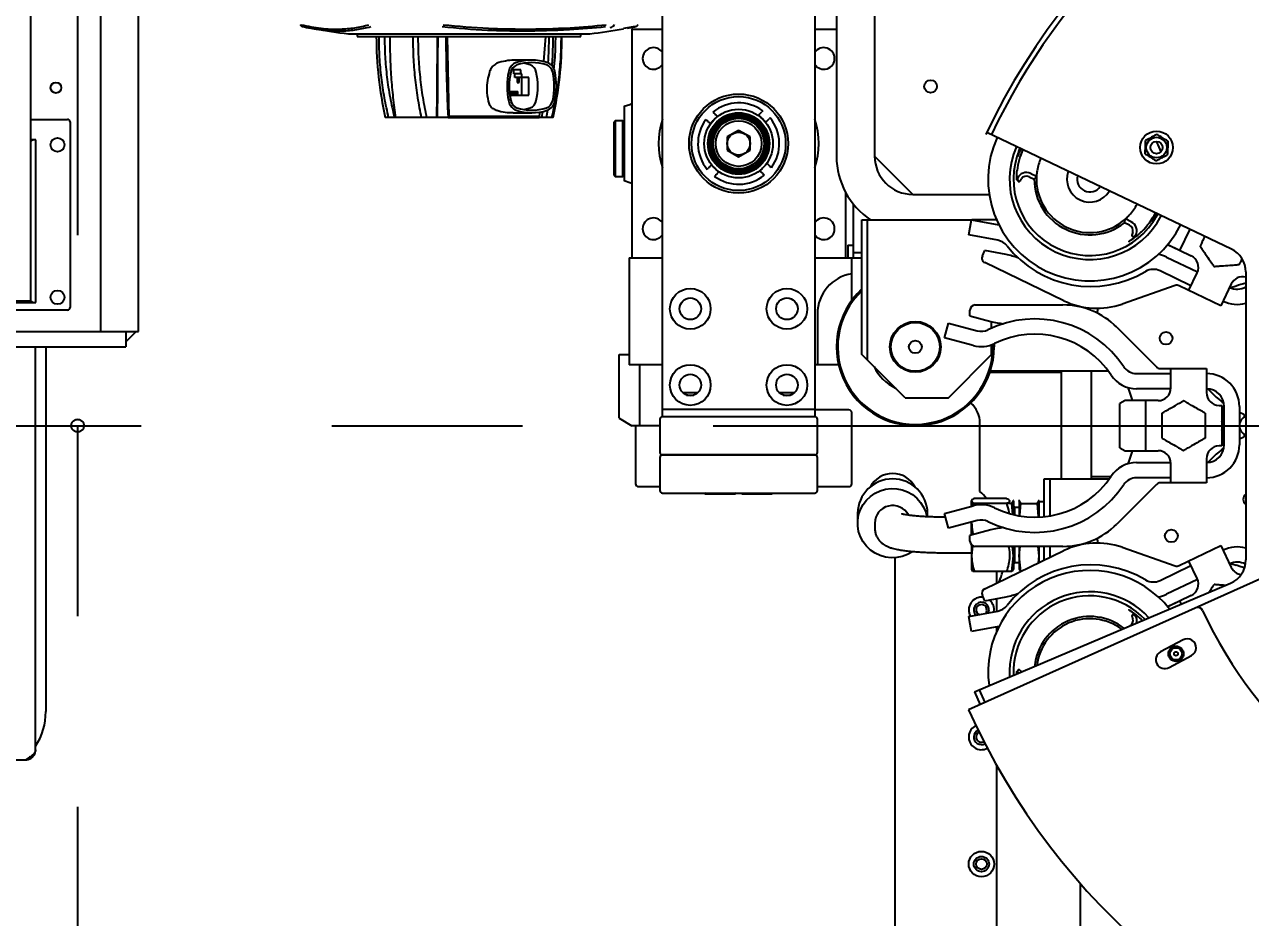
# Model space of a CAD drawing. Header units: inches. Extents: x -347369 to -260369, y 119522 to 149869.
# Drawn here: x -325404.5 to -324922.3, y 138806.1 to 139157.5 of the extents above; entities that cross this region are included whole.
import ezdxf

# ---------------------------------------------------------------- set-up
doc = ezdxf.new("R2010")
doc.units = ezdxf.units.IN
doc.header["$LTSCALE"] = 300
doc.linetypes.add('CENTRO', pattern=[2, 1.25, -0.25, 0.25, -0.25])
for name, color, linetype in [('ASSI', 254, 'CENTRO'), ('MACCHINA', 40, 'Continuous'), ('QUOTE', 7, 'Continuous')]:
    doc.layers.add(name, color=color, linetype=linetype)
doc.styles.get("Standard").update_dxf_attribs({"font": 'romans.shx'})
doc.dimstyles.new('sc1a100_pollici', dxfattribs={"dimscale": 100, "dimtxt": 3, "dimasz": 3, "dimexe": 0, "dimexo": 0, "dimgap": 1, "dimtad": 1, "dimzin": 12, "dimdsep": 46, "dimtxsty": 'Standard', "dimblk": 'CLOSEDBLANK', "dimcen": 1, "dimclrd": 253, "dimclre": 253, "dimclrt": 2, "dimadec": 0, "dimazin": 3, "dimtfac": 1, "dimtmove": 0, "dimatfit": 1, "dimldrblk": 'CLOSEDBLANK', "dimfxl": 1, "dimtolj": 1, "dimtzin": 0, "dimarcsym": 0})

# ---------------------------------------------------------------- blocks, each defined once
blk = doc.blocks.new('_ClosedBlank')
at = {"color": 0, "linetype": 'ByBlock', "lineweight": -2}
for p, q in [((-1, 0.1667), (0, 0)), ((-1, 0.1667), (-1, -0.1667)), ((0, 0), (-1, -0.1667))]:
    blk.add_line(p, q, dxfattribs=at)
blk = doc.blocks.new('*D16')
at = {"layer": 'Defpoints', "color": 0, "transparency": 16777216}
for p in [(-307383.62, 144199.66), (-325383.62, 140999.66), (-307383.62, 139125.63)]:
    blk.add_point(p, dxfattribs=at)
at = {"layer": 'QUOTE', "color": 253, "lineweight": -2, "transparency": 16777216}
for p, q in [((-325383.62, 140999.66), (-325383.62, 144199.66)), ((-325083.62, 144199.66), (-307683.62, 144199.66)), ((-307383.62, 139125.63), (-307383.62, 144199.66))]:
    blk.add_line(p, q, dxfattribs=at)
at = {"layer": 'QUOTE', "color": 253, "lineweight": -2, "transparency": 16777216, "xscale": 300, "yscale": 300, "zscale": 300, "rotation": 180}
blk.add_blockref('_ClosedBlank', (-325383.62, 144199.66), dxfattribs=at)
at = {"layer": 'QUOTE', "color": 253, "lineweight": -2, "transparency": 16777216, "xscale": 300, "yscale": 300, "zscale": 300}
blk.add_blockref('_ClosedBlank', (-307383.62, 144199.66), dxfattribs=at)
at = {"layer": 'QUOTE', "color": 2, "transparency": 16777216, "char_height": 300, "attachment_point": 5}
for s, insert in [('\\A1;18000', (-316383.62, 144449.66)), ('\\A1;[59\'-0 11/16"]', (-316383.62, 143871.08))]:
    blk.add_mtext(s, dxfattribs=dict(at, insert=insert))
blk = doc.blocks.new('A$C27be3406')
at = {"layer": 'ASSI'}
blk.add_line((0, 2250), (0, -3750), dxfattribs=at)
blk.add_circle((0, 0), 2.5, dxfattribs=at)
at = {"layer": 'MACCHINA'}
for p, q in [((-18.42, 48.5), (-18.42, 512.95)), ((313.5, 406), (313.5, 106)), ((9, 286), (9, 37)), ((24, 37), (24, 286)), ((298.5, 194), (298.5, 106)), ((290, 191), (290, 3.5)), ((230, 3.5), (230, 168)), ((88.44, 157.14), (88.69, 157.02)), ((91, 156.53), (91.77, 156.37)), ((209.51, 156.62), (210.09, 156.83)), ((219.31, 157.02), (214.67, 156.22)), ((216.23, 156.37), (217, 156.53)), ((218, 156), (218, 66)), ((218, 156), (230, 156)), ((290, 156), (298.5, 156)), ((106.5, 154.2), (201.5, 154.2)), ((110, 154.2), (110, 153.2)), ((110, 153.2), (198, 153.2)), ((145.3, 153.2), (146, 121.2)), ((183.99, 153.2), (183.25, 143.31)), ((198, 153.2), (198, 154.2)), ((174.28, 140), (170.69, 140)), ((171.59, 138.5), (171.59, 140)), ((178.62, 143.85), (172.26, 143.85)), ((174.28, 138.5), (174.28, 140)), ((174.7, 138.5), (171.59, 138.5)), ((172.01, 137), (172.01, 138.5)), ((177.44, 137), (172.01, 137)), ((172.86, 137), (172.86, 135)), ((173.39, 137), (173.39, 135)), ((173.65, 135), (173.65, 137)), ((174.7, 137), (174.7, 138.5)), ((174.75, 130), (174.75, 137)), ((177.44, 130), (177.44, 137)), ((169.85, 131.5), (173.18, 131.5)), ((170.23, 131.5), (170.23, 130)), ((170.65, 130), (170.65, 131.5)), ((171.08, 131.5), (171.08, 130)), ((171.5, 130), (171.5, 131.5)), ((171.92, 131.5), (171.92, 130)), ((172.34, 130), (172.34, 131.5)), ((172.76, 131.5), (172.76, 130)), ((172.86, 135), (173.65, 135)), ((173.18, 130), (173.18, 131.5)), ((170.01, 130), (177.44, 130)), ((215, 125.7), (215, 96.3)), ((124.97, 121.2), (121, 121.2)), ((145.75, 121.2), (125.03, 121.2)), ((145.75, 121.2), (146, 121.2)), ((146.02, 121.7), (146, 121.2)), ((146, 121.2), (181.58, 121.2)), ((181.6, 121.7), (146.02, 121.7)), ((171.29, 123.15), (178.62, 123.15)), ((181.74, 123.4), (181.58, 121.2)), ((181.58, 121.2), (181.6, 121.7)), ((181.58, 121.2), (181.58, 121.7)), ((182.44, 121.2), (181.58, 121.2)), ((182.88, 123.61), (182.44, 121.2)), ((187, 121.2), (182.44, 121.2)), ((184.47, 121.2), (184.9, 124.22)), ((249.87, 123.38), (250.23, 123.03)), ((269.48, 123.89), (269.13, 123.52)), ((272.38, 121.13), (272.03, 120.77)), ((-18.42, 120.5), (-3.92, 120.5)), ((-2.92, 119.5), (-2.92, 46.5)), ((211.5, 120), (211, 119.5)), ((211, 98.5), (211, 119.5)), ((214.5, 120), (211.5, 120)), ((211.5, 120), (211.5, 98)), ((215, 119.5), (214.5, 120)), ((214.5, 98), (214.5, 120)), ((247.11, 120.48), (247.48, 120.13)), ((260, 116.2), (255.5, 113.6)), ((264.5, 113.6), (260, 116.2)), ((-16.42, 112.5), (-18.42, 112.5)), ((-16.42, 48.5), (-16.42, 112.5)), ((255.5, 113.6), (255.5, 108.4)), ((264.5, 108.4), (264.5, 113.6)), ((453.81, 69.49), (357.61, 115.38)), ((255.5, 108.4), (260, 105.8)), ((260, 105.8), (264.5, 108.4)), ((370.51, 108.68), (370.71, 109.13)), ((272.89, 101.52), (272.52, 101.87)), ((313.5, 106), (328.5, 91)), ((211, 98.5), (211.5, 98)), ((211.5, 98), (214.5, 98)), ((214.5, 98), (215, 98.5)), ((247.62, 100.87), (247.97, 101.23)), ((250.52, 98.11), (250.87, 98.48)), ((270.13, 98.62), (269.77, 98.97)), ((369.66, 97.35), (369.43, 96.68)), ((369.66, 97.35), (369.66, 97.35)), ((371.07, 96.84), (371.25, 97.14)), ((374.24, 97.92), (376.27, 96.94)), ((374.89, 99.27), (377.17, 98.17)), ((302, 91.94), (302, 66)), ((305, 87.35), (305, 66)), ((328.5, 91), (358.58, 91)), ((424.84, 83.31), (424.51, 82.67)), ((308.5, 28), (308.5, 81)), ((308.5, 81), (351.6, 81)), ((310.5, 81), (310.5, 26)), ((350.49, 75.13), (351.05, 78.07)), ((351.05, 78.08), (351.6, 81.02)), ((351.05, 78.08), (351.05, 78.07)), ((351.6, 81.02), (362.41, 78.98)), ((361.46, 81), (351.71, 81)), ((413.77, 78.88), (411.74, 79.85)), ((414.42, 80.23), (412.14, 81.33)), ((437.48, 77.28), (433.44, 68.87)), ((361.98, 72.95), (350.49, 75.13)), ((415.02, 76.06), (414.91, 75.73)), ((416.18, 74.94), (416.18, 74.94)), ((303, 71), (303, 66)), ((303, 71), (305, 71)), ((308.5, 68), (305, 68)), ((355.87, 66.83), (356.86, 68.88)), ((365.18, 67.31), (356.86, 68.88)), ((433.44, 68.87), (428.69, 71.16)), ((428.79, 71.28), (438.01, 66.84)), ((217, 66), (217, 24)), ((217, 66), (230, 66)), ((290, 66), (308.5, 66)), ((304.5, 49.33), (304.5, 66)), ((387.95, 49.16), (356.8, 64.16)), ((428.35, 66.33), (440.48, 60.48)), ((437.89, 55.07), (425.75, 60.92)), ((437.02, 53.27), (440.34, 60.16)), ((459.5, 60.47), (459.5, -52.81)), ((431.74, 55.17), (410.88, 47.87)), ((449.64, 47.2), (433.26, 55.08)), ((453.76, 55.76), (449.64, 47.2)), ((455.72, 54.94), (453.58, 54.2)), ((-18.42, 48.95), (-147.42, 48.95)), ((-29.42, 48.5), (-16.42, 48.5)), ((-3.92, 45.5), (-161.92, 45.5)), ((291, 44), (291, 24)), ((351, 43.22), (351, 45.5)), ((353, 47.5), (387.57, 47.5)), ((391.5, 47.24), (391.5, 47.72)), ((393.5, 47.13), (393.5, 46.91)), ((341.78, 37.46), (342.55, 40.36)), ((342.55, 40.36), (353.85, 37.33)), ((351, 43.22), (359.19, 41.02)), ((359.5, 38.41), (359.5, 40.94)), ((359.5, 38.81), (359.59, 38.45)), ((408.79, 38.71), (424.41, 23.09)), ((-366, 37), (24, 37)), ((19, 37), (19, 31)), ((19, 33), (23, 37)), ((341, 34.56), (341.78, 37.45)), ((352.3, 31.53), (341, 34.56)), ((341.78, 37.46), (341.78, 37.45)), ((-361, 31), (19, 31)), ((-16.5, -127.5), (-16.5, 31)), ((-12.5, 31), (-12.5, -112.5)), ((359.5, 28), (359.5, 31.84)), ((360, 31), (359.98, 32.02)), ((360.48, 32.24), (360.5, 31)), ((213, 28), (217, 28)), ((213, 2.89), (213, 28)), ((325.5, 11), (308.5, 28)), ((342.5, 11), (359.5, 28)), ((230, 24), (217, 24)), ((221, 24), (221, 0)), ((299.3, 24), (290, 24)), ((358.84, 21), (386.85, 21)), ((405.37, 21.5), (359.01, 21.5)), ((370, 21), (370, 21.5)), ((375, 21), (375, 21.5)), ((386.85, 21.5), (386.85, -21)), ((398.85, -21), (398.85, 21.5)), ((416.52, 20.5), (430, 20.5)), ((425.83, 22.5), (444, 22.5)), ((430, 14.85), (430, 22.5)), ((444, 22.5), (444, 13)), ((429.99, 14.5), (416.52, 14.5)), ((444.52, 14.48), (446.12, 12.88)), ((237.99, 13), (244.01, 13)), ((239, 13), (239, 12.25)), ((239.86, 12), (239, 12.31)), ((239.56, 12), (242.44, 12)), ((275.99, 13), (282.01, 13)), ((277.56, 12), (280.44, 12)), ((280.14, 12), (281.14, 12.36)), ((325.5, 11), (342.5, 11)), ((412, 9.85), (410, 8.7)), ((425, 9.85), (412, 9.85)), ((414.73, 10), (420, 10)), ((420, 10), (420, -10)), ((230, 6.5), (290, 6.5)), ((304.5, -22.9), (304.5, 5.1)), ((410, -8.7), (410, 8.7)), ((449, 8), (450, 8)), ((450, 8), (450, -8)), ((451, -7.5), (451, 7.5)), ((457, 7.5), (457, -7.5)), ((458.7, 4.38), (457, 5.15)), ((213, 2.89), (218, 0)), ((229, 0), (218, 0)), ((219.5, 0), (219.5, -22.9)), ((229, 2.5), (229, -10.5)), ((290, 3.5), (230, 3.5)), ((236.15, 3.4), (236.15, 3.3)), ((283.85, 3.3), (283.85, 3.4)), ((291, -10.5), (291, 2.5)), ((354.93, -25.91), (354.93, 1)), ((451, 3.87), (450, 4)), ((459, 3.92), (459, 3.74)), ((450, -4), (451, -3.87)), ((457, -5.15), (458.7, -4.38)), ((459, -3.74), (459, -3.92)), ((410, -8.7), (412, -9.85)), ((450, -8), (449, -8)), ((229, -12.5), (229, -25.5)), ((236.15, -11.3), (236.15, -11.4)), ((236.15, -11.6), (236.15, -11.7)), ((283.85, -11.4), (283.85, -11.3)), ((283.85, -11.7), (283.85, -11.6)), ((291, -25.5), (291, -12.5)), ((412, -9.85), (425, -9.85)), ((420, -10), (414.73, -10)), ((444, -13), (444, -22.5)), ((446.12, -12.88), (444.52, -14.48)), ((416.52, -14.5), (429.99, -14.5)), ((430, -22.5), (430, -14.85)), ((380, -21), (380, -35.83)), ((405.74, -21), (380, -21)), ((382.35, -21), (382.35, -35.52)), ((398.85, -20), (406.43, -20)), ((424.41, -23.09), (408.79, -38.71)), ((430, -20.5), (416.52, -20.5)), ((444, -22.5), (425.83, -22.5)), ((236.15, -26.3), (236.15, -26.4)), ((246.95, -26.5), (246.75, -26.7)), ((246.75, -26.7), (246.75, -27)), ((258.75, -27), (246.75, -27)), ((258.75, -26.7), (258.55, -26.5)), ((258.75, -27), (258.75, -26.7)), ((261.45, -26.5), (261.25, -26.7)), ((261.25, -26.7), (261.25, -27)), ((273.25, -27), (261.25, -27)), ((273.25, -26.7), (273.05, -26.5)), ((273.25, -27), (273.25, -26.7)), ((283.85, -26.4), (283.85, -26.3)), ((365.36, -28.6), (352.77, -28.6)), ((341, -34.56), (352.3, -31.53)), ((351.59, -29.38), (351.56, -29.5)), ((351.66, -29.38), (351.56, -29.62)), ((351.56, -31.73), (351.56, -29.62)), ((351.56, -29.62), (352.12, -30.63)), ((352.12, -30.63), (352.05, -31.6)), ((367.5, -30.63), (352.12, -30.63)), ((352.77, -30.63), (352.55, -31.51)), ((367.5, -30.63), (368.06, -29.62)), ((367.83, -34.89), (367.5, -30.63)), ((368.06, -29.62), (367.96, -29.39)), ((368.06, -29.5), (368.03, -29.38)), ((368.06, -29.62), (368.06, -35)), ((368.45, -32.2), (368.06, -31.52)), ((370.38, -32.2), (368.45, -32.2)), ((368.45, -32.2), (368.45, -35.09)), ((370.41, -29.38), (370.38, -29.5)), ((370.38, -29.62), (370.48, -29.38)), ((370.94, -30.63), (370.38, -29.62)), ((370.38, -29.62), (370.38, -35.48)), ((370.57, -35.33), (370.94, -30.63)), ((370.94, -30.63), (377.46, -30.63)), ((378.02, -29.62), (377.46, -30.63)), ((377.46, -30.63), (377.86, -35.8)), ((377.92, -29.39), (378.02, -29.62)), ((378.02, -29.5), (377.99, -29.38)), ((378.02, -29.62), (378.02, -35.97)), ((380, -30), (378.02, -30)), ((306.81, -34.58), (306.81, -38.37)), ((313.56, -38.37), (313.56, -40.39)), ((334.31, -35.86), (334.31, -34.58)), ((341.39, -36), (340.56, -36)), ((342.55, -40.36), (341, -34.56)), ((353.85, -37.33), (342.55, -40.36)), ((351.56, -43.06), (351.56, -37.83)), ((351.56, -37.83), (351.96, -42.96)), ((359.19, -41.02), (351, -43.22)), ((351, -45.5), (351, -43.22)), ((494.5, -47.16), (350.47, -111.86)), ((351.56, -46.89), (351.56, -56.5)), ((351.93, -47.14), (351.56, -51.22)), ((387.57, -47.5), (353, -47.5)), ((368.06, -51.22), (367.73, -47.5)), ((368.06, -47.5), (368.06, -56.5)), ((368.45, -47.5), (368.45, -53.8)), ((370.38, -51.22), (370.72, -47.5)), ((370.38, -47.5), (370.38, -56.5)), ((377.68, -47.5), (378.02, -51.22)), ((378.02, -47.5), (378.02, -53.94)), ((380, -47.5), (380, -52.98)), ((382.35, -47.5), (382.35, -51.85)), ((410.88, -47.87), (431.74, -55.17)), ((433.26, -55.08), (449.64, -47.2)), ((449.64, -47.2), (453.76, -55.76)), ((321.5, -51.97), (321.5, -1001.02)), ((340.56, -50), (351.56, -50)), ((351.56, -51.22), (352.12, -57.4)), ((356.8, -64.16), (387.95, -49.16)), ((367.5, -57.4), (368.06, -51.22)), ((370.94, -57.4), (370.38, -51.22)), ((378.02, -51.22), (377.76, -54.06)), ((351.56, -56.5), (351.59, -56.62)), ((352.12, -57.4), (351.69, -56.61)), ((367.5, -57.4), (352.12, -57.4)), ((361.5, -61.89), (361.5, -57.4)), ((368.06, -56.38), (367.5, -57.4)), ((368.03, -56.62), (368.06, -56.5)), ((368.06, -54.47), (368.45, -53.8)), ((368.45, -53.8), (370.38, -53.8)), ((370.38, -56.38), (370.94, -57.4)), ((370.38, -56.5), (370.41, -56.62)), ((425.75, -60.92), (437.89, -55.07)), ((440.34, -60.16), (437.02, -53.27)), ((453.58, -54.2), (455.72, -54.94)), ((352.8, -104.72), (453.41, -62.01)), ((440.48, -60.48), (428.35, -66.33)), ((356.86, -68.88), (355.87, -66.83)), ((356.86, -68.88), (365.18, -67.31)), ((438.01, -66.84), (428.79, -71.28)), ((361.5, -73.04), (361.5, -68.01)), ((428.69, -71.16), (433.44, -68.87)), ((433.44, -68.87), (434.08, -70.22)), ((350.49, -75.13), (361.98, -72.95)), ((351.05, -78.07), (350.49, -75.13)), ((360.44, -73.24), (360.5, -72.5)), ((414.91, -75.73), (415.02, -76.06)), ((416.18, -74.94), (416.18, -74.94)), ((418.61, -76.43), (418.86, -76.68)), ((351.05, -78.07), (351.05, -78.08)), ((351.6, -81.02), (351.05, -78.08)), ((362.41, -78.98), (351.6, -81.02)), ((361.5, -80.91), (361.5, -79.15)), ((434.79, -84.31), (425.97, -89.03)), ((429.28, -95.2), (438.1, -90.47)), ((369.66, -97.35), (369.66, -97.35)), ((371.13, -96.94), (371.07, -96.84)), ((352.8, -104.72), (355.03, -109.81)), ((354.65, -103.93), (356.85, -108.99)), ((-37, -131.5), (-20.5, -131.5)), ((361.5, -1002.83), (361.5, -133.73)), ((394.5, -1069.5), (394.5, -180.29))]:
    blk.add_line(p, q, dxfattribs=at)
at = {"layer": 'MACCHINA', "flags": 128}
for points in [[(144.88, 153.2), (144.89, 149.17), (144.93, 145.14), (145, 141.12), (145.09, 137.1), (145.22, 133.1), (145.37, 129.12), (145.55, 125.15), (145.75, 121.2)], [(178.02, 141.94), (176.58, 142.34), (175.4, 142.58)], [(215, 125.7), (217.23, 126.43), (218, 126.72)], [(175.4, 124.42), (176.58, 124.66), (178.02, 125.06)], [(424.21, 111.82), (424.9, 110.54), (426.12, 107.78)], [(218, 95.28), (217.23, 95.57), (215, 96.3)], [(401.31, 46.19), (401.1, 45.28), (400.9, 44.38)], [(413.08, 15), (413.62, 13.6), (414.73, 10)], [(414.73, -10), (413.62, -13.6), (413.08, -15)], [(328.49, -49.5), (328.37, -49.59), (326.46, -50.68), (324.39, -51.46), (322.22, -51.9), (320.01, -51.99), (317.81, -51.72), (315.69, -51.11), (313.69, -50.17), (311.87, -48.93), (310.27, -47.41), (308.94, -45.65), (307.91, -43.71), (307.21, -41.63), (306.86, -39.46), (306.86, -37.27), (307.21, -35.1), (307.91, -33.02), (308.94, -31.08), (310.27, -29.33), (311.87, -27.81), (313.69, -26.56), (315.69, -25.62), (317.81, -25.01), (320.01, -24.75), (322.22, -24.83), (324.39, -25.27), (326.46, -26.05), (328.37, -27.15), (330.09, -28.53), (331.55, -30.18), (332.74, -32.03), (333.6, -34.05), (334.07, -35.84)], [(400.9, -44.38), (401.1, -45.28), (401.31, -46.19)], [(459, -55.94), (457.54, -55.53), (455.72, -54.94)], [(358.27, -73.65), (358.32, -73.53), (358.5, -72.5)], [(355.5, -124.6), (356.3, -124.44), (356.47, -124.36)]]:
    blk.add_lwpolyline(points, dxfattribs=at)
at = {"layer": 'MACCHINA'}
for centre, radius in [((-8.5, 133), 2.1), ((335.5, 133.5), 2.5), ((260, 111), 19.5), ((260, 111), 18.5), ((260, 111), 13.5), ((260, 111), 12.1), ((260, 111), 12), ((260, 111), 11.5), ((260, 111), 11), ((260, 111), 10.65), ((260, 111), 10), ((260, 111), 9), ((424.38, 109.43), 6.45), ((-7.92, 110.5), 2.75), ((260, 111), 4.5), ((424.38, 109.43), 4.04), ((424.38, 109.43), 2.4), ((-7.92, 50.5), 2.75), ((241, 46), 8), ((279, 46), 8), ((241, 46), 4.25), ((279, 46), 4.25), ((329.5, 31), 10), ((329.5, 31), 9.6), ((428.14, 34.39), 2.5), ((329.5, 31), 2.5), ((241, 16), 8), ((241, 16), 4.25), ((279, 16), 8), ((279, 16), 4.25), ((430.19, -43.37), 2.5), ((432.03, -89.75), 3), ((432.03, -89.75), 2.39), ((432.03, -89.75), 0.758), ((355.5, -172.5), 5), ((355.5, -172.5), 3), ((355.5, -172.5), 2.1)]:
    blk.add_circle(centre, radius, dxfattribs=at)
for centre, radius, start, end in [((599.5, 0), 268, 46.641, 154.6986), ((599.5, 0), 266, 114.5258, 154.5), ((154, 531.22), 380, 260.8089, 262.8192), ((154, 531.22), 380, 277.1808, 279.1907), ((265.54, 153.2), 148.04, 180, 192.4838), ((13.8, 153.2), 171.66, 356.5046, 0.0005), ((42.46, 153.2), 148.04, 347.5162, 0), ((226.5, 144.5), 4.25, 34.5603, 325.4397), ((293.5, 144.5), 4.25, 214.5603, 145.3488), ((174.17, 138.52), 4.68, 110.176, 169.6824), ((174.07, 138.43), 3.74, 110.176, 169.6824), ((178.62, 123.86), 19.99, 72.337, 107.663), ((178.62, 123.57), 19.28, 72.337, 107.663), ((176.73, 138.43), 3.74, 10.3176, 69.824), ((183.18, 138.43), 3.74, 10.3176, 69.824), ((183.08, 138.52), 4.68, 10.3176, 69.824), ((195.93, 133.5), 27.01, 167.4825, 192.5175), ((195.6, 133.5), 25.83, 167.4825, 192.5175), ((155.2, 133.5), 25.83, 347.4825, 12.5175), ((161.65, 133.5), 25.83, 347.4825, 12.5175), ((161.31, 133.5), 27.01, 347.4825, 12.5175), ((174.17, 128.48), 4.68, 190.3176, 249.824), ((174.07, 128.57), 3.74, 190.3176, 249.824), ((176.73, 128.57), 3.74, 290.176, 349.6824), ((183.18, 128.57), 3.74, 290.176, 349.6824), ((183.08, 128.48), 4.68, 290.176, 349.6824), ((260, 111), 16, 53.6624, 129.3008), ((178.62, 143.14), 19.99, 252.337, 287.663), ((178.62, 143.43), 19.28, 252.337, 287.663), ((260, 111), 31.5, 162.2472, 197.7528), ((260, 111), 16, 323.6624, 39.3008), ((260, 111), 31.5, 342.2472, 17.7528), ((-3.92, 119.5), 1, 0, 90), ((260, 111), 16, 143.6624, 219.3008), ((398.13, 96.97), 40, 155.6974, 333.4614), ((398.13, 96.97), 31.59, 156.0164, 332.8885), ((398.13, 96.97), 30.01, 157.029, 331.5424), ((398.13, 96.97), 28.8, 156.163, 173.2419), ((328.5, 106), 30, 180, 236.4427), ((328.5, 106), 15, 180, 270), ((398.13, 96.97), 21, 156.7812, 170.9442), ((260, 111), 16, 233.6624, 309.3008), ((373.2, 95.77), 3.88, 64.2857, 155.8445), ((373.2, 95.77), 2.38, 64.2857, 145.0168), ((398.13, 96.97), 21.87, 180.0951, 308.4763), ((398.13, 96.97), 21, 176.7374, 311.834), ((398.13, 96.97), 9, 159.8291, 329.4507), ((398.13, 96.97), 5, 164.1237, 324.8671), ((398.13, 96.97), 21, 317.6272, 332.2188), ((398.13, 96.97), 29, 314.9091, 332.8485), ((226.5, 77.5), 4.25, 34.5603, 325.44), ((293.5, 77.5), 4.25, 214.5603, 145.4397), ((412.74, 76.73), 2.38, 343.5546, 64.2857), ((412.74, 76.73), 3.88, 332.57, 64.5617), ((360.86, 67.03), 6.02, 38.2397, 79.2857), ((398.58, 96.76), 42, 218.2397, 300.7757), ((449.5, 60.47), 10, 0, 64.5), ((357.67, 65.96), 2, 154.2857, 244.2857), ((359.61, 37.83), 30, 69.6989, 79.2857), ((423.14, 55.52), 12, 64.2857, 80.9575), ((435.84, 62.33), 5, 334.2857, 64.2857), ((307, 44), 16, 98.9893, 180), ((423.14, 55.52), 6, 64.2857, 120.7757), ((458.26, 53.59), 5, 75.6845, 154.2857), ((329.5, 31), 31, 132.6423, 0), ((329.5, 31), 30.5, 133.5134, 0), ((432.4, 53.28), 2, 64.2857, 109.2857), ((456.15, 60.71), 7, 244.2857, 298.6368), ((468.93, 17.19), 40, 103.6369, 109.2857), ((400.97, 76.18), 30, 244.2857, 289.2857), ((456.15, 60.71), 13, 244.2857, 284.955), ((-3.92, 46.5), 1, 270, 0), ((353, 45.5), 2, 90, 180), ((387.57, 17.5), 30, 45, 90), ((376.5, 0), 42, 33.5101, 116.046), ((366.95, 70), 30, 255, 264.5868), ((355.41, 43.15), 6.02, 255, 296.046), ((376.5, 0), 36, 33.5101, 116.046), ((355.41, 43.15), 12.02, 255, 296.046), ((329.5, 31), 18, 205.5288, 244.4712), ((365, 26), 5, 270, 295.8419), ((416.52, 26.5), 12, 213.5101, 270), ((416.52, 26.5), 6, 213.5101, 270), ((425.83, 24.5), 2, 225, 270), ((444, 7.5), 13, 0, 90), ((425, 14.85), 5, 270, 0), ((444, 7.5), 7, 0, 90), ((449, 13), 5, 180, 270), ((474.4, 41.17), 40, 225, 233.9703), ((303.4, 5.1), 1.1, 0, 90), ((344.73, 1.09), 10.2, 359.48, 50.1679), ((230, 2.5), 1, 90, 180), ((290, 2.5), 1, 0, 90), ((446.5, 0), 4, 331.045, 28.955), ((461, 0), 4, 112.0243, 247.9757), ((458.5, 3.92), 0.5, 0, 66.8791), ((458.5, 3.74), 0.5, 303.749, 0), ((458.5, -3.92), 0.5, 293.1209, 0), ((458.5, -3.74), 0.5, 0, 56.251), ((444, -7.5), 13, 270, 0), ((444, -7.5), 7, 270, 0), ((449, -13), 5, 90, 180), ((474.4, -41.17), 40, 126.0297, 135), ((230, -10.5), 1, 180, 270), ((230, -12.5), 1, 90, 180), ((290, -10.5), 1, 270, 0), ((290, -12.5), 1, 0, 90), ((425, -14.85), 5, 0, 90), ((320.56, -28.89), 10.04, 28.2398, 151.7602), ((416.52, -26.5), 12, 90, 146.4899), ((220.6, -22.9), 1.1, 180, 270), ((303.4, -22.9), 1.1, 270, 0), ((320.56, -34.67), 13.75, 0.3911, 179.6089), ((376.5, 0), 42, 243.954, 326.4899), ((376.5, 0), 36, 243.954, 326.4899), ((416.52, -26.5), 6, 90, 146.4899), ((425.83, -24.5), 2, 90, 135), ((230, -25.5), 1, 180, 270), ((290, -25.5), 1, 270, 0), ((333.5, -49), 31.5, 40.3668, 47.1311), ((461, -29), 2.5, 126.8699, 233.1301), ((320.57, -38.42), 7.01, 28.0482, 179.5211), ((355.41, -43.15), 12.02, 63.954, 105), ((355.41, -43.15), 6.02, 63.954, 105), ((366.95, -70), 30, 95.4132, 105), ((387.57, -17.5), 30, 270, 315), ((353, -45.5), 2, 180, 270), ((400.97, -76.18), 30, 70.7143, 115.7143), ((456.15, -60.71), 13, 75.045, 115.7143), ((449.5, -52.81), 10, 293, 0), ((398.13, -96.97), 40, 38.3431, 187.6569), ((333.5, -49), 31.5, 336.7358, 344.5305), ((398.58, -96.76), 42, 59.2243, 141.7603), ((432.4, -53.28), 2, 250.7143, 295.7143), ((456.15, -60.71), 7, 62.6875, 115.7143), ((458.26, -53.59), 5, 205.7143, 263.3491), ((423.14, -55.52), 6, 239.2243, 295.7143), ((435.84, -62.33), 5, 295.7143, 25.7143), ((355.5, -72.5), 5, 81.7556, 209.9589), ((357.67, -65.96), 2, 115.7143, 205.7143), ((359.61, -37.83), 30, 280.7143, 290.3011), ((398.13, -96.97), 31.59, 42.5767, 183.4233), ((398.13, -96.97), 30.01, 43.6543, 182.3457), ((423.14, -55.52), 12, 279.0425, 295.7143), ((355.5, -72.5), 3, 0, 224.0358), ((355.5, -72.5), 2.1, 319.0152, 242.4134), ((355.5, -72.5), 5, 0, 52.0136), ((360.86, -67.03), 6.02, 280.7143, 321.7603), ((440.69, -73.53), 2, 24.8436, 114.1888), ((398.13, -96.97), 21.87, 51.5237, 174.0506), ((398.13, -96.97), 21, 53.2649, 172.7351), ((412.74, -76.73), 2.38, 303.2963, 16.4454), ((412.74, -76.73), 3.88, 345.8773, 27.3195), ((599.5, 0), 173, 204.8436, 255.534), ((436.44, -87.39), 3.5, 298.1888, 118.1888), ((427.63, -92.11), 3.5, 118.1888, 298.1888), ((373.2, -95.77), 3.88, 203.9986, 206.6699), ((-37.5, -112.5), 25, 327.1401, 0), ((599.5, 0), 273, 204.1888, 256.1888), ((355.5, -122.5), 5, 115.8562, 297.4616), ((355.5, -122.5), 3, 115.8807, 297.4371), ((355.5, -122.5), 2.1, 115.7765, 270)]:
    blk.add_arc(centre, radius, start, end, dxfattribs=at)
for start_param, end_param in [(1.317362, 1.38), (4.903185, 4.965823)]:
    blk.add_ellipse((391.98, 84.2), major_axis=(10.65, 22.12), ratio=0.816497, start_param=start_param, end_param=end_param, dxfattribs=at)
for points, knots in [([(87.55, 157.86), (87.59, 157.76), (87.66, 157.58), (87.91, 157.35), (88.23, 157.15), (88.5, 157.07), (88.63, 157.03)], [0, 0, 0, 0, 0.263556, 0.518485, 0.764, 1, 1, 1, 1]), ([(87.97, 157.74), (90.59, 157.21), (95.81, 156.15), (102.8, 155.94), (109.05, 156.44), (112.72, 157.31), (114.55, 157.74)], [0, 0, 0, 0, 0.279994, 0.559987, 0.779994, 1, 1, 1, 1]), ([(88.43, 157.11), (88.98, 156.98), (89.84, 156.76), (90.7, 156.59), (91, 156.53)], [0, 0, 0, 0, 0.647028, 1, 1, 1, 1]), ([(91.05, 156.61), (92.88, 156.25), (97.32, 155.38), (103.56, 155.24), (109.83, 155.73), (113.5, 156.59), (115.34, 157.02)], [0, 0, 0, 0, 0.213652, 0.519444, 0.759722, 1, 1, 1, 1]), ([(143.43, 157.02), (149.35, 156.48), (159.94, 155.52), (170.66, 155.39), (175.38, 155.34)], [0, 0, 0, 0, 0.559988, 1, 1, 1, 1]), ([(143.82, 157.74), (149.74, 157.2), (160.3, 156.23), (170.98, 156.11), (175.69, 156.05)], [0, 0, 0, 0, 0.559988, 1, 1, 1, 1]), ([(175.38, 155.34), (181.39, 155.43), (192.14, 155.58), (202.94, 156.58), (207.69, 157.02)], [0, 0, 0, 0, 0.559987, 1, 1, 1, 1]), ([(175.69, 156.05), (181.69, 156.14), (192.41, 156.3), (203.18, 157.3), (207.92, 157.74)], [0, 0, 0, 0, 0.559987, 1, 1, 1, 1]), ([(210.29, 156.95), (210.26, 156.91), (210.2, 156.86), (210.12, 156.84), (210.09, 156.84)], [0, 0, 0, 0, 0.580492, 1, 1, 1, 1]), ([(210.3, 156.93), (210.53, 157.08), (210.99, 157.39), (211.09, 157.71), (211.14, 157.87)], [0, 0, 0, 0, 0.493105, 1, 1, 1, 1]), ([(217, 156.53), (217.3, 156.59), (218.11, 156.75), (218.92, 156.95), (219.43, 157.08)], [0, 0, 0, 0, 0.374218, 1, 1, 1, 1]), ([(219.37, 157.03), (219.5, 157.07), (219.77, 157.15), (220.09, 157.35), (220.34, 157.58), (220.41, 157.76), (220.45, 157.86)], [0, 0, 0, 0, 0.236, 0.481515, 0.736444, 1, 1, 1, 1]), ([(122.35, 121.2), (121.77, 123.81), (120.6, 129.02), (119.45, 137), (118.7, 145.06), (118.61, 150.49), (118.56, 153.2)], [0, 0, 0, 0, 0.248179, 0.496365, 0.748182, 1, 1, 1, 1]), ([(120.72, 153.2), (120.76, 150.53), (120.85, 145.18), (121.61, 137.15), (122.78, 129.13), (124, 123.84), (124.61, 121.2)], [0, 0, 0, 0, 0.248105, 0.496208, 0.748108, 1, 1, 1, 1]), ([(122.78, 153.2), (122.8, 150.53), (122.85, 145.18), (123.29, 137.15), (123.97, 129.14), (124.68, 123.85), (125.03, 121.2)], [0, 0, 0, 0, 0.248207, 0.496412, 0.748209, 1, 1, 1, 1]), ([(135.28, 121.2), (134.77, 123.81), (133.74, 129.02), (132.74, 137), (132.08, 145.06), (132, 150.49), (131.96, 153.2)], [0, 0, 0, 0, 0.248179, 0.496365, 0.748182, 1, 1, 1, 1]), ([(133.85, 153.2), (133.89, 150.53), (133.97, 145.18), (134.63, 137.15), (135.66, 129.13), (136.72, 123.84), (137.25, 121.2)], [0, 0, 0, 0, 0.248105, 0.496208, 0.748108, 1, 1, 1, 1]), ([(141.31, 121.2), (141.34, 123.8), (141.41, 129.01), (141.47, 136.99), (141.51, 145.06), (141.51, 150.49), (141.52, 153.2)], [0, 0, 0, 0, 0.248069, 0.496145, 0.748071, 1, 1, 1, 1]), ([(141.63, 153.2), (141.63, 150.53), (141.62, 145.18), (141.58, 137.15), (141.52, 129.14), (141.46, 123.85), (141.43, 121.2)], [0, 0, 0, 0, 0.248207, 0.496412, 0.748209, 1, 1, 1, 1]), ([(190.16, 153.2), (190.12, 150.53), (190.03, 145.18), (189.31, 137.15), (188.19, 129.14), (187.04, 123.85), (186.46, 121.2)], [0, 0, 0, 0, 0.248207, 0.496412, 0.748209, 1, 1, 1, 1]), ([(186.66, 141.42), (186.74, 142.64), (187, 146.55), (187.02, 150.49), (187.04, 153.2)], [0, 0, 0, 0, 0.310565, 1, 1, 1, 1]), ([(187.37, 140.09), (187.54, 141.75), (187.98, 146.1), (188.02, 150.48), (188.05, 153.2)], [0, 0, 0, 0, 0.3801, 1, 1, 1, 1]), ([(165.74, 142.91), (165.21, 142.7), (164.14, 142.28), (162.79, 141.02), (162.3, 139.91), (162.06, 139.35)], [0, 0, 0, 0, 0.331255, 0.662328, 1, 1, 1, 1]), ([(172.26, 143.84), (171.26, 143.81), (169.15, 143.74), (166.91, 143.19), (165.74, 142.91)], [0, 0, 0, 0, 0.479918, 1, 1, 1, 1]), ([(162.06, 139.35), (161.74, 138.18), (161.09, 135.8), (160.8, 131.82), (161.24, 129.12), (161.47, 127.65)], [0, 0, 0, 0, 0.306532, 0.621702, 1, 1, 1, 1]), ([(161.47, 127.65), (161.64, 127.13), (161.98, 126.11), (163.09, 124.91), (164.12, 124.31), (164.73, 124.13), (164.84, 124.09)], [0, 0, 0, 0, 0.307398, 0.614421, 0.930852, 1, 1, 1, 1]), ([(164.84, 124.09), (165.97, 123.81), (168.18, 123.26), (170.27, 123.2), (171.29, 123.17)], [0, 0, 0, 0, 0.512007, 1, 1, 1, 1]), ([(250.21, 120.3), (250.22, 120.3), (250.67, 120.78), (251.13, 121.27), (251.59, 121.75)], [0, 0, 0, 0, 0.010873, 1, 1, 1, 1]), ([(251.59, 121.75), (251.54, 121.79), (251.42, 121.91), (251.09, 122.22), (250.7, 122.59), (250.4, 122.87), (250.26, 123), (250.23, 123.03)], [0, 0, 0, 0, 0.196196, 0.477734, 0.762103, 0.942281, 1, 1, 1, 1]), ([(267.85, 122.17), (267.86, 122.18), (267.91, 122.23), (268.06, 122.4), (268.37, 122.72), (268.76, 123.13), (269.03, 123.41), (269.13, 123.52)], [0, 0, 0, 0, 0.060974, 0.232004, 0.517446, 0.802818, 1, 1, 1, 1]), ([(267.85, 122.17), (268.32, 121.71), (268.81, 121.25), (269.29, 120.79), (269.3, 120.79)], [0, 0, 0, 0, 0.989127, 1, 1, 1, 1]), ([(269.3, 120.79), (269.3, 120.78), (269.78, 120.33), (270.27, 119.87), (270.75, 119.41)], [0, 0, 0, 0, 0.010873, 1, 1, 1, 1]), ([(270.75, 119.41), (270.76, 119.43), (270.81, 119.48), (270.96, 119.64), (271.27, 119.96), (271.66, 120.38), (271.93, 120.66), (272.03, 120.77)], [0, 0, 0, 0, 0.060974, 0.232004, 0.517446, 0.802818, 1, 1, 1, 1]), ([(248.83, 118.85), (248.78, 118.89), (248.66, 119.01), (248.34, 119.32), (247.94, 119.69), (247.65, 119.97), (247.51, 120.1), (247.48, 120.13)], [0, 0, 0, 0, 0.196196, 0.477734, 0.762103, 0.942281, 1, 1, 1, 1]), ([(248.83, 118.85), (249.29, 119.32), (249.75, 119.81), (250.21, 120.29), (250.21, 120.3)], [0, 0, 0, 0, 0.989127, 1, 1, 1, 1]), ([(-18.42, 111.5), (-18.41, 111.59), (-18.4, 111.8), (-18.26, 112.07), (-18.04, 112.31), (-17.75, 112.47), (-17.53, 112.49), (-17.42, 112.5)], [0, 0, 0, 0, 0.146754, 0.316126, 0.510248, 0.757793, 1, 1, 1, 1]), ([(419.97, 112.18), (419.96, 111.72), (419.93, 111), (419.89, 109.8), (419.85, 108.73), (419.82, 107.78), (419.8, 107.22), (419.79, 106.99)], [0, 0, 0, 0, 0.29957, 0.463941, 0.629185, 0.843228, 1, 1, 1, 1]), ([(424.56, 114.62), (424.15, 114.4), (423.52, 114.07), (422.45, 113.5), (421.51, 113), (420.67, 112.55), (420.18, 112.29), (419.97, 112.18)], [0, 0, 0, 0, 0.29957, 0.463941, 0.629185, 0.843228, 1, 1, 1, 1]), ([(428.97, 111.87), (428.91, 111.9), (428.53, 112.14), (427.89, 112.54), (426.96, 113.12), (426.11, 113.65), (425.3, 114.16), (424.8, 114.47), (424.56, 114.62)], [0, 0, 0, 0, 0.041913, 0.306444, 0.461015, 0.615739, 0.810975, 1, 1, 1, 1]), ([(428.78, 106.67), (428.8, 107.14), (428.83, 107.85), (428.87, 109.06), (428.91, 110.13), (428.94, 111.07), (428.96, 111.63), (428.97, 111.87)], [0, 0, 0, 0, 0.29957, 0.463941, 0.629185, 0.843228, 1, 1, 1, 1]), ([(371.07, 108.96), (371.06, 108.94), (370.85, 108.5), (370.51, 107.68), (370.09, 106.68), (369.82, 106.05), (369.68, 105.87), (369.7, 106.15), (369.86, 106.85), (370.15, 107.76), (370.41, 108.43), (370.51, 108.68)], [0, 0, 0, 0, 0.004309, 0.134627, 0.265404, 0.396382, 0.526599, 0.656236, 0.786777, 0.91884, 1, 1, 1, 1]), ([(419.79, 106.99), (420.03, 106.84), (420.53, 106.53), (421.35, 106.02), (422.19, 105.49), (423.12, 104.91), (423.76, 104.51), (424.14, 104.27), (424.2, 104.24)], [0, 0, 0, 0, 0.189025, 0.384261, 0.538985, 0.693556, 0.958087, 1, 1, 1, 1]), ([(424.2, 104.24), (424.6, 104.45), (425.24, 104.79), (426.3, 105.36), (427.25, 105.86), (428.08, 106.3), (428.58, 106.56), (428.78, 106.67)], [0, 0, 0, 0, 0.29957, 0.463941, 0.629185, 0.843228, 1, 1, 1, 1]), ([(249.25, 102.59), (249.21, 102.54), (249.09, 102.42), (248.78, 102.09), (248.41, 101.7), (248.13, 101.4), (248, 101.26), (247.97, 101.23)], [0, 0, 0, 0, 0.196196, 0.477734, 0.762103, 0.942281, 1, 1, 1, 1]), ([(250.7, 101.21), (250.7, 101.22), (250.22, 101.67), (249.73, 102.13), (249.25, 102.59)], [0, 0, 0, 0, 0.010873, 1, 1, 1, 1]), ([(269.79, 101.7), (269.78, 101.7), (269.33, 101.22), (268.87, 100.73), (268.41, 100.25)], [0, 0, 0, 0, 0.010873, 1, 1, 1, 1]), ([(271.17, 103.15), (270.71, 102.68), (270.25, 102.19), (269.79, 101.71), (269.79, 101.7)], [0, 0, 0, 0, 0.989127, 1, 1, 1, 1]), ([(271.17, 103.15), (271.18, 103.14), (271.26, 103.06), (271.45, 102.89), (271.78, 102.57), (272.14, 102.23), (272.41, 101.97), (272.52, 101.87)], [0, 0, 0, 0, 0.06704, 0.347539, 0.521612, 0.808802, 1, 1, 1, 1]), ([(252.15, 99.83), (251.68, 100.29), (251.19, 100.75), (250.71, 101.21), (250.7, 101.21)], [0, 0, 0, 0, 0.989127, 1, 1, 1, 1]), ([(252.15, 99.83), (252.11, 99.78), (251.99, 99.66), (251.68, 99.34), (251.31, 98.94), (251.03, 98.65), (250.9, 98.51), (250.87, 98.48)], [0, 0, 0, 0, 0.196196, 0.477734, 0.762103, 0.942281, 1, 1, 1, 1]), ([(268.41, 100.25), (268.43, 100.24), (268.48, 100.19), (268.64, 100.04), (268.96, 99.73), (269.38, 99.34), (269.66, 99.07), (269.77, 98.97)], [0, 0, 0, 0, 0.060974, 0.232004, 0.517446, 0.802818, 1, 1, 1, 1]), ([(369.43, 96.68), (369.43, 96.68), (369.42, 96.67), (369.41, 96.76), (369.39, 97.11), (369.37, 98.07), (369.41, 99.26), (369.5, 100.13), (369.53, 100.36)], [0, 0, 0, 0, 0.041401, 0.082623, 0.15943, 0.414334, 0.839779, 1, 1, 1, 1]), ([(369.66, 97.35), (369.67, 97.07), (369.69, 96.69), (369.84, 96.28), (369.96, 96.1), (370.11, 96.01), (370.27, 96), (370.44, 96.07), (370.68, 96.27), (370.89, 96.55), (371.02, 96.77), (371.07, 96.84)], [0, 0, 0, 0, 0.2894956, 0.3896181, 0.490378, 0.5540062, 0.6180794, 0.67522, 0.7626181, 0.9240901, 1, 1, 1, 1]), ([(377.4, 100.28), (377.36, 100.03), (377.29, 99.55), (377.22, 98.89), (377.18, 98.41), (377.17, 98.19), (377.17, 98.17), (377.17, 98.17)], [0, 0, 0, 0, 0.2285752, 0.4571469, 0.6842587, 0.8992976, 1, 1, 1, 1]), ([(412.14, 81.33), (412.16, 81.34), (412.19, 81.37), (412.43, 81.59), (412.79, 81.93), (413.22, 82.36), (413.51, 82.68), (413.65, 82.82)], [0, 0, 0, 0, 0.197647, 0.395026, 0.599668, 0.818385, 1, 1, 1, 1]), ([(424.51, 82.67), (424.29, 82.3), (423.85, 81.55), (423.29, 80.77), (422.92, 80.34), (422.82, 80.32), (422.99, 80.7), (423.4, 81.45), (423.93, 82.41), (424.31, 83.16), (424.47, 83.48)], [0, 0, 0, 0, 0.128787, 0.257576, 0.387335, 0.516438, 0.644005, 0.771233, 0.89929, 1, 1, 1, 1]), ([(415.06, 73.51), (414.79, 73.32), (414.41, 73.05), (413.93, 72.74), (413.7, 72.59), (413.54, 72.5), (413.47, 72.46), (413.43, 72.44), (413.41, 72.43), (413.42, 72.44), (413.43, 72.45), (413.44, 72.46), (413.44, 72.46)], [0, 0, 0, 0, 0.450574, 0.626843, 0.7782, 0.837745, 0.897693, 0.922854, 0.948249, 0.970988, 0.9984, 1, 1, 1, 1]), ([(413.44, 72.46), (413.6, 72.57), (413.88, 72.77), (414.36, 73.12), (414.74, 73.39), (414.95, 73.54), (415.01, 73.59)], [0, 0, 0, 0, 0.391012, 0.674058, 0.907394, 1, 1, 1, 1]), ([(414.91, 75.73), (414.82, 75.47), (414.7, 75.14), (414.7, 74.74), (414.76, 74.56), (414.87, 74.45), (415.06, 74.4), (415.41, 74.46), (415.8, 74.66), (416.08, 74.87), (416.18, 74.94)], [0, 0, 0, 0, 0.250171, 0.320836, 0.392174, 0.455426, 0.527415, 0.641314, 0.867662, 1, 1, 1, 1]), ([(415.01, 73.59), (415.03, 73.6), (415.08, 73.64), (415.17, 73.71), (415.34, 73.85), (415.73, 74.23), (415.96, 74.56), (416.11, 74.82), (416.18, 74.94)], [0, 0, 0, 0, 0.010987, 0.025411, 0.052089, 0.145171, 0.59358, 1, 1, 1, 1]), ([(418.61, 76.43), (418.44, 76.27), (417.75, 75.59), (416.62, 74.64), (415.64, 73.93), (415.13, 73.55), (415.06, 73.51)], [0, 0, 0, 0, 0.144553, 0.604687, 0.951507, 1, 1, 1, 1]), ([(443.35, 74.48), (443.2, 74.17), (442.81, 73.36), (442.31, 72.32), (441.88, 71.42), (441.65, 70.94), (441.53, 70.7), (441.5, 70.64), (441.5, 70.64), (441.5, 70.64)], [0, 0, 0, 0, 0.210366, 0.550398, 0.701654, 0.854524, 0.923186, 0.992391, 1, 1, 1, 1]), ([(441.5, 70.64), (441.51, 70.63), (441.52, 70.61), (441.62, 70.46), (441.84, 70.14), (442.48, 69.2), (443.74, 67.36), (445.01, 65.49), (446.04, 63.99), (446.5, 63.3), (446.82, 62.84), (446.97, 62.63), (447.03, 62.54), (447.03, 62.53), (447.03, 62.53)], [0, 0, 0, 0, 0.026555, 0.053007, 0.096234, 0.170228, 0.383898, 0.691531, 0.778744, 0.880669, 0.920378, 0.960394, 0.987599, 1, 1, 1, 1]), ([(456.82, 63.26), (456.81, 63.26), (456.79, 63.26), (456.61, 63.25), (456.22, 63.22), (455.08, 63.13), (452.86, 62.97), (450.61, 62.8), (448.79, 62.66), (447.97, 62.6), (447.41, 62.56), (447.15, 62.54), (447.04, 62.53), (447.03, 62.53), (447.03, 62.53)], [0, 0, 0, 0, 0.026555, 0.053007, 0.096234, 0.170228, 0.383898, 0.691531, 0.778744, 0.880669, 0.920378, 0.960394, 0.987599, 1, 1, 1, 1]), ([(457.85, 65.41), (457.74, 65.17), (457.51, 64.7), (457.19, 64.04), (456.97, 63.57), (456.85, 63.32), (456.82, 63.27), (456.82, 63.26), (456.82, 63.26)], [0, 0, 0, 0, 0.270218, 0.5157333, 0.763868, 0.8753181, 0.9876491, 1, 1, 1, 1]), ([(-17.42, 48.5), (-17.56, 48.52), (-17.84, 48.55), (-18.15, 48.78), (-18.33, 49.05), (-18.41, 49.27), (-18.42, 49.43), (-18.42, 49.5)], [0, 0, 0, 0, 0.31012, 0.616121, 0.758896, 0.886022, 1, 1, 1, 1]), ([(426.5, 4.91), (426.51, 4.91), (426.53, 4.92), (426.68, 5.01), (427.03, 5.21), (428.01, 5.78), (429.94, 6.89), (431.9, 8.02), (433.48, 8.93), (434.19, 9.35), (434.68, 9.63), (434.9, 9.76), (434.99, 9.81), (435, 9.81), (435, 9.81)], [0, 0, 0, 0, 0.0265548, 0.0530069, 0.0962339, 0.1702278, 0.3838977, 0.6915312, 0.7787445, 0.8806693, 0.9203784, 0.9603938, 0.987599, 1, 1, 1, 1]), ([(443.5, 4.91), (443.49, 4.91), (443.47, 4.92), (443.32, 5.01), (442.97, 5.21), (441.99, 5.78), (440.06, 6.89), (438.1, 8.02), (436.52, 8.93), (435.81, 9.35), (435.32, 9.63), (435.1, 9.76), (435.01, 9.81), (435, 9.81), (435, 9.81)], [0, 0, 0, 0, 0.026555, 0.053007, 0.096234, 0.170228, 0.383898, 0.691531, 0.778744, 0.880669, 0.920378, 0.960394, 0.987599, 1, 1, 1, 1]), ([(303.36, 6.2), (303.37, 6.2), (303.47, 6.2), (303.06, 6.2), (302.06, 6.2), (300.46, 6.2), (298.49, 6.2), (296.3, 6.2), (293.72, 6.2), (291.6, 6.2), (290.26, 6.2), (290, 6.2)], [0, 0, 0, 0, 0.020801, 0.168231, 0.320225, 0.47648, 0.598649, 0.720803, 0.845571, 0.970324, 1, 1, 1, 1]), ([(426.5, 4.91), (426.5, 4.9), (426.5, 4.88), (426.5, 4.72), (426.5, 4.37), (426.5, 3.37), (426.5, 1.83), (426.5, 0.02), (426.5, -1.68), (426.5, -3.04), (426.5, -4.05), (426.5, -4.57), (426.5, -4.84), (426.5, -4.91), (426.5, -4.91), (426.5, -4.91)], [0, 0, 0, 0, 0.023422, 0.049152, 0.090296, 0.159181, 0.344814, 0.499837, 0.651007, 0.80129, 0.868141, 0.935704, 0.966051, 0.996637, 1, 1, 1, 1]), ([(443.5, 4.91), (443.5, 4.9), (443.5, 4.88), (443.5, 4.72), (443.5, 4.37), (443.5, 3.37), (443.5, 1.83), (443.5, 0.02), (443.5, -1.68), (443.5, -3.04), (443.5, -4.05), (443.5, -4.57), (443.5, -4.84), (443.5, -4.91), (443.5, -4.91), (443.5, -4.91)], [0, 0, 0, 0, 0.023422, 0.049152, 0.090296, 0.159181, 0.344814, 0.499837, 0.651007, 0.80129, 0.868141, 0.935704, 0.966051, 0.996637, 1, 1, 1, 1]), ([(426.5, -4.91), (426.51, -4.91), (426.53, -4.92), (426.68, -5.01), (427.03, -5.21), (428.01, -5.78), (429.94, -6.89), (431.9, -8.02), (433.48, -8.93), (434.19, -9.35), (434.68, -9.63), (434.9, -9.76), (434.99, -9.81), (435, -9.81), (435, -9.81)], [0, 0, 0, 0, 0.026555, 0.053007, 0.096234, 0.170228, 0.383898, 0.691531, 0.778744, 0.880669, 0.920378, 0.960394, 0.987599, 1, 1, 1, 1]), ([(443.5, -4.91), (443.49, -4.91), (443.47, -4.92), (443.32, -5.01), (442.97, -5.21), (441.99, -5.78), (440.06, -6.89), (438.1, -8.02), (436.52, -8.93), (435.81, -9.35), (435.32, -9.63), (435.1, -9.76), (435.01, -9.81), (435, -9.81), (435, -9.81)], [0, 0, 0, 0, 0.026555, 0.053007, 0.096234, 0.170228, 0.383898, 0.691531, 0.778744, 0.880669, 0.920378, 0.960394, 0.987599, 1, 1, 1, 1]), ([(230.03, -11.5), (230.04, -11.5), (230.06, -11.5), (230.89, -11.5), (232.63, -11.5), (234.75, -11.5), (236.99, -11.5), (239.46, -11.5), (242.02, -11.5), (244.55, -11.5), (247.27, -11.5), (251.1, -11.5), (255.12, -11.5), (259.2, -11.5), (263.16, -11.5), (267.89, -11.5), (272.58, -11.5), (276.34, -11.5), (279.38, -11.5), (281.96, -11.5), (284.08, -11.5), (285.78, -11.5), (287.22, -11.5), (288.78, -11.5), (289.69, -11.5), (290.02, -11.5), (289.98, -11.5), (289.97, -11.5)], [0, 0, 0, 0, 0.023656, 0.08536, 0.143577, 0.182409, 0.222442, 0.263597, 0.295776, 0.327949, 0.360813, 0.393671, 0.459304, 0.491483, 0.523656, 0.58536, 0.643577, 0.682409, 0.722442, 0.763597, 0.795776, 0.827949, 0.860813, 0.893671, 0.959304, 0.991483, 1, 1, 1, 1]), ([(289.97, -11.5), (289.98, -11.5), (290.02, -11.5), (289.79, -11.5), (289.26, -11.5), (288.1, -11.5), (286.35, -11.5), (284.08, -11.5), (281.55, -11.5), (277.97, -11.5), (273.68, -11.5), (269.69, -11.5), (266.05, -11.5), (262.51, -11.5), (259.2, -11.5), (256.15, -11.5), (253.12, -11.5), (249.15, -11.5), (245.41, -11.5), (242.02, -11.5), (238.96, -11.5), (235.75, -11.5), (233.17, -11.5), (231.52, -11.5), (230.54, -11.5), (230.05, -11.5), (230.03, -11.5), (230.03, -11.5)], [0, 0, 0, 0, 0.008523, 0.040696, 0.07356, 0.106417, 0.172051, 0.204229, 0.236403, 0.298107, 0.356324, 0.395156, 0.435189, 0.476344, 0.508523, 0.540696, 0.57356, 0.606417, 0.672051, 0.704229, 0.736403, 0.798107, 0.856324, 0.895156, 0.935189, 0.976344, 1, 1, 1, 1]), ([(220.64, -24), (220.67, -24), (220.73, -24), (221.61, -24), (223.02, -24), (224.86, -24), (226.78, -24), (228.3, -24), (229, -24)], [0, 0, 0, 0, 0.1618064, 0.3560259, 0.5556905, 0.7117994, 0.8678887, 1, 1, 1, 1]), ([(291, -24), (291.91, -24), (293.82, -24), (296.29, -24), (298.49, -24), (300.45, -24), (302.06, -24), (303.06, -24), (303.47, -24), (303.37, -24), (303.36, -24)], [0, 0, 0, 0, 0.119486, 0.249396, 0.376616, 0.50382, 0.66655, 0.824828, 0.978338, 1, 1, 1, 1]), ([(230.03, -26.5), (230.04, -26.5), (230.06, -26.5), (230.89, -26.5), (232.63, -26.5), (234.75, -26.5), (236.99, -26.5), (239.46, -26.5), (242.02, -26.5), (244.55, -26.5), (247.27, -26.5), (251.1, -26.5), (255.12, -26.5), (259.2, -26.5), (263.16, -26.5), (267.89, -26.5), (272.58, -26.5), (276.34, -26.5), (279.38, -26.5), (281.96, -26.5), (284.08, -26.5), (285.78, -26.5), (287.22, -26.5), (288.78, -26.5), (289.69, -26.5), (290.02, -26.5), (289.98, -26.5), (289.97, -26.5)], [0, 0, 0, 0, 0.023656, 0.08536, 0.143577, 0.182409, 0.222442, 0.263597, 0.295776, 0.327949, 0.360813, 0.393671, 0.459304, 0.491483, 0.523656, 0.58536, 0.643577, 0.682409, 0.722442, 0.763597, 0.795776, 0.827949, 0.860813, 0.893671, 0.959304, 0.991483, 1, 1, 1, 1]), ([(352.77, -28.6), (352.51, -28.73), (351.98, -28.99), (351.61, -29.33), (351.58, -29.54), (351.56, -29.62)], [0, 0, 0, 0, 0.390533, 0.785002, 1, 1, 1, 1]), ([(365.36, -28.6), (365.62, -28.73), (366.15, -28.99), (366.51, -29.33), (366.55, -29.54), (366.56, -29.62)], [0, 0, 0, 0, 0.390533, 0.785002, 1, 1, 1, 1]), ([(351.56, -29.62), (351.61, -29.75), (351.69, -30.03), (352.22, -30.37), (352.64, -30.57), (352.77, -30.63)], [0, 0, 0, 0, 0.402074, 0.810497, 1, 1, 1, 1]), ([(366.56, -29.62), (366.52, -29.75), (366.43, -30.03), (365.91, -30.37), (365.49, -30.57), (365.36, -30.63)], [0, 0, 0, 0, 0.402074, 0.810497, 1, 1, 1, 1]), ([(365.36, -30.63), (365.73, -31.8), (366.14, -33.04), (366.25, -34.33), (366.25, -34.41)], [0, 0, 0, 0, 0.934996, 1, 1, 1, 1]), ([(340.56, -36), (340.14, -36), (338.92, -36), (336.92, -35.96), (334.61, -35.88), (332.41, -35.77), (330.37, -35.62), (328.54, -35.45), (326.97, -35.25), (325.74, -35.06), (324.86, -34.89), (324.35, -34.77), (324.12, -34.69), (324.15, -34.7), (324.16, -34.7)], [0, 0, 0, 0, 0.054478, 0.158169, 0.261685, 0.364711, 0.46692, 0.56785, 0.666822, 0.762793, 0.84358, 0.91641, 0.980219, 1, 1, 1, 1]), ([(351.56, -37.83), (351.56, -38), (351.58, -39.3), (351.72, -41.01), (352.12, -42.49), (352.23, -42.89)], [0, 0, 0, 0, 0.100412, 0.760293, 1, 1, 1, 1]), ([(313.56, -40.39), (313.59, -40.9), (313.65, -41.89), (314.1, -43.26), (314.73, -44.44), (315.5, -45.42), (316.35, -46.23), (317.25, -46.87), (318.2, -47.39), (319.26, -47.84), (320.63, -48.28), (322.29, -48.67), (324.25, -49.01), (326.3, -49.29), (328.52, -49.51), (330.92, -49.7), (333.4, -49.84), (335.97, -49.94), (338.37, -49.99), (339.9, -50), (340.56, -50)], [0, 0, 0, 0, 0.0421756, 0.0814012, 0.1187531, 0.1549687, 0.1908099, 0.2273727, 0.2666034, 0.3120318, 0.370386, 0.4557335, 0.5291945, 0.5986353, 0.6715519, 0.7422221, 0.8116724, 0.8804363, 0.9488148, 1, 1, 1, 1]), ([(352.12, -47.27), (352.04, -47.53), (351.64, -48.82), (351.6, -50.16), (351.56, -51.22)], [0, 0, 0, 0, 0.205503, 1, 1, 1, 1]), ([(366.07, -47.5), (366.13, -47.69), (366.49, -48.9), (366.53, -50.16), (366.56, -51.22)], [0, 0, 0, 0, 0.15461, 1, 1, 1, 1]), ([(351.56, -51.22), (351.56, -51.36), (351.57, -52.47), (351.84, -54.57), (352.46, -56.45), (352.77, -57.4)], [0, 0, 0, 0, 0.070101, 0.53079, 1, 1, 1, 1]), ([(366.56, -51.22), (366.56, -51.36), (366.55, -52.47), (366.29, -54.57), (365.67, -56.45), (365.36, -57.4)], [0, 0, 0, 0, 0.070101, 0.53079, 1, 1, 1, 1]), ([(444.93, -65.61), (445.11, -65.35), (445.47, -64.82), (446.04, -63.99), (446.5, -63.3), (446.82, -62.84), (446.97, -62.63), (447.03, -62.54), (447.03, -62.53), (447.03, -62.53)], [0, 0, 0, 0, 0.217001, 0.438378, 0.697098, 0.797893, 0.899466, 0.968522, 1, 1, 1, 1]), ([(451.41, -62.86), (450.87, -62.82), (450.01, -62.75), (448.79, -62.66), (447.97, -62.6), (447.41, -62.56), (447.15, -62.54), (447.04, -62.53), (447.03, -62.53), (447.03, -62.53)], [0, 0, 0, 0, 0.320449, 0.512578, 0.737117, 0.824595, 0.912748, 0.972681, 1, 1, 1, 1]), ([(413.44, -72.46), (413.44, -72.45), (413.42, -72.44), (413.41, -72.43), (413.42, -72.43), (413.45, -72.45), (413.54, -72.5), (413.88, -72.7), (414.41, -73.05), (414.87, -73.37), (415.06, -73.51)], [0, 0, 0, 0, 0.020529, 0.043058, 0.065686, 0.091853, 0.13475, 0.253471, 0.672803, 1, 1, 1, 1]), ([(415.01, -73.59), (414.86, -73.48), (414.52, -73.23), (413.96, -72.83), (413.64, -72.6), (413.44, -72.46)], [0, 0, 0, 0, 0.2280872, 0.5256993, 1, 1, 1, 1]), ([(416.18, -74.94), (415.95, -74.78), (415.64, -74.56), (415.23, -74.42), (415.01, -74.4), (414.85, -74.46), (414.75, -74.58), (414.7, -74.76), (414.7, -75.08), (414.79, -75.41), (414.88, -75.65), (414.91, -75.73)], [0, 0, 0, 0, 0.289496, 0.389618, 0.490378, 0.554006, 0.618079, 0.67522, 0.762618, 0.92409, 1, 1, 1, 1]), ([(416.18, -74.94), (416.12, -74.83), (416.01, -74.6), (415.74, -74.25), (415.44, -73.95), (415.34, -73.85), (415.24, -73.77), (415.15, -73.69), (415.08, -73.63), (415.03, -73.6), (415.01, -73.59)], [0, 0, 0, 0, 0.414141, 0.82658, 0.882365, 0.920853, 0.960453, 0.976586, 0.990383, 1, 1, 1, 1]), ([(415.06, -73.51), (415.1, -73.53), (415.3, -73.68), (415.86, -74.08), (416.68, -74.7), (417.66, -75.52), (418.3, -76.14), (418.61, -76.43)], [0, 0, 0, 0, 0.024722, 0.154687, 0.44718, 0.738175, 1, 1, 1, 1]), ([(371.07, -96.84), (370.92, -96.61), (370.74, -96.31), (370.43, -96.06), (370.25, -96), (370.08, -96.02), (369.93, -96.13), (369.76, -96.44), (369.68, -96.87), (369.66, -97.22), (369.66, -97.35)], [0, 0, 0, 0, 0.250171, 0.320836, 0.392174, 0.455426, 0.527415, 0.641314, 0.867662, 1, 1, 1, 1]), ([(369.38, -97.68), (369.38, -97.62), (369.38, -97.42), (369.39, -97.13), (369.4, -96.84), (369.42, -96.7), (369.43, -96.66), (369.43, -96.68), (369.43, -96.68)], [0, 0, 0, 0, 0.116327, 0.400768, 0.698899, 0.826133, 0.933665, 1, 1, 1, 1]), ([(-20.5, -131.5), (-20.03, -131.45), (-19.1, -131.36), (-17.87, -130.62), (-16.97, -129.54), (-16.55, -128.42), (-16.51, -127.73), (-16.5, -127.5)], [0, 0, 0, 0, 0.222435, 0.444898, 0.66736, 0.889822, 1, 1, 1, 1])]:
    blk.add_open_spline(points, degree=3, knots=knots, dxfattribs=at)
blk.add_open_spline([(-16.5, -127.5), (-16.56, -127.83), (-16.68, -128.5), (-17.61, -129.5), (-18.93, -130.5), (-19.98, -131.17), (-20.5, -131.5)], degree=3, dxfattribs=at)

msp = doc.modelspace()

# ---------------------------------------------------------------- linework, layer by layer
at = {"layer": 'ASSI'}
msp.add_line((-345533.629, 138999.656), (-307203.625, 138999.656), dxfattribs=at)

# ---------------------------------------------------------------- block references
at = {"layer": 'QUOTE'}
msp.add_blockref('A$C27be3406', (-325383.625, 138999.656), dxfattribs=at)

# ---------------------------------------------------------------- dimensions: what is measured, and where the dimension line sits
dim = msp.add_linear_dim(base=(-307383.625, 144199.656), p1=(-325383.625, 140999.656), p2=(-307383.625, 139125.625), dimstyle='sc1a100_pollici', override={"dimpost": '\\X'}, dxfattribs=at)
dim.commit()
dim.dimension.update_dxf_attribs({"geometry": '*D16', "text_midpoint": (-316383.625, 144199.656), "dimtype": 160})

doc.saveas('drawing.dxf')
